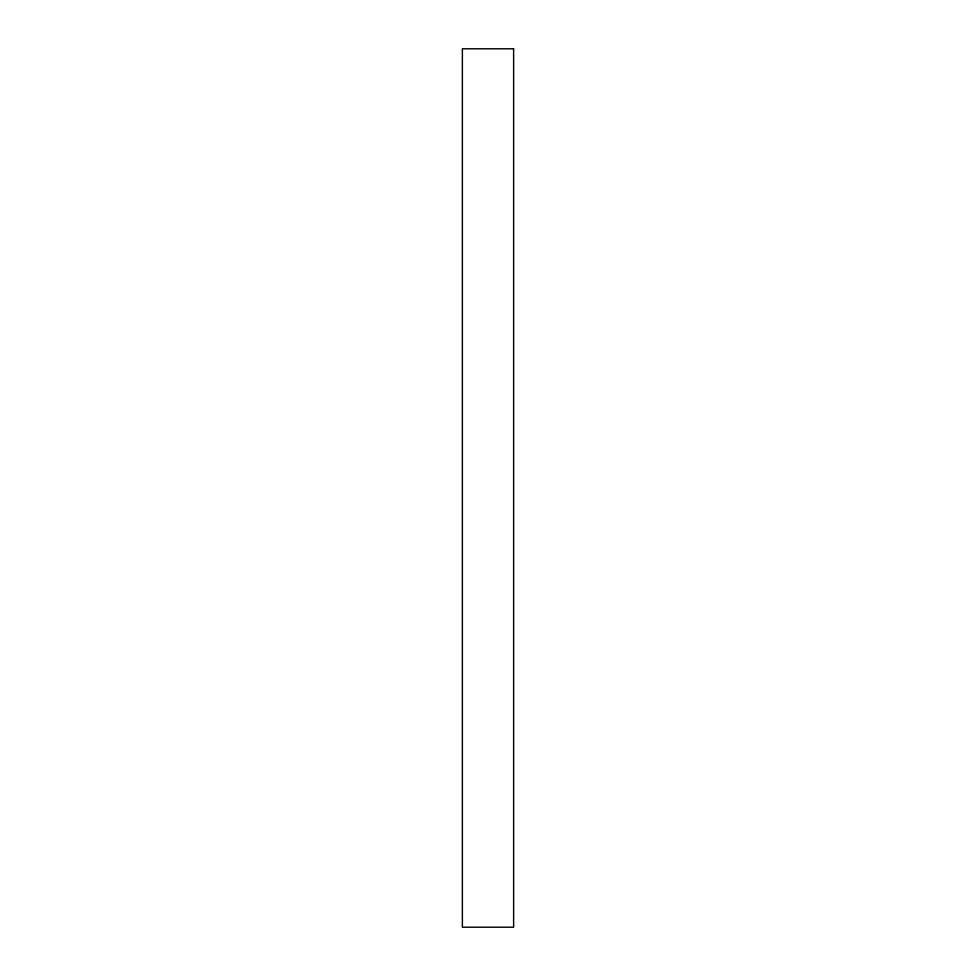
<?xml version="1.0" encoding="UTF-8"?>
<svg xmlns="http://www.w3.org/2000/svg" width="976" height="976" viewBox="0 0 976 976"><rect width="100%" height="100%" fill="white"/><g stroke="black" fill="none" stroke-linecap="round" stroke-linejoin="round"><path stroke-width="1.46" d="M513.62 48.8L462.38 48.8L462.38 927.2L513.62 927.2L513.62 48.8"/></g></svg>
